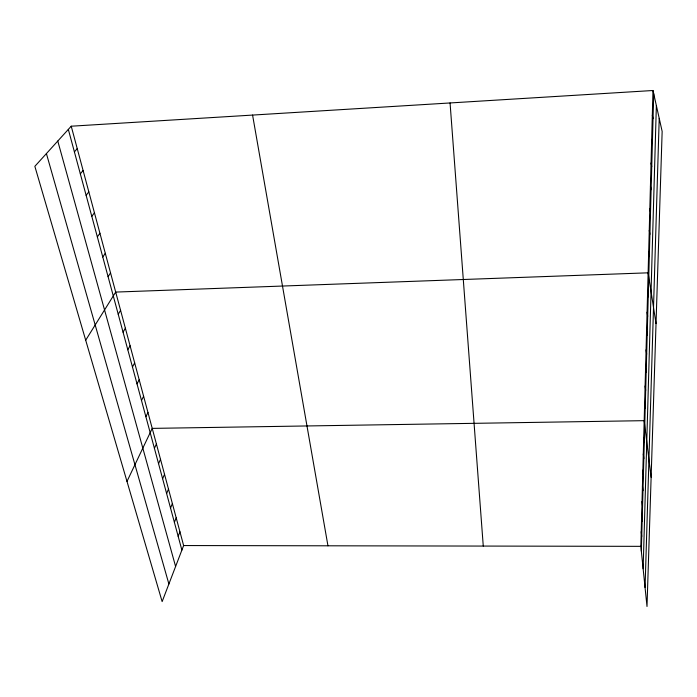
<?xml version="1.0" encoding="UTF-8"?>
<svg xmlns="http://www.w3.org/2000/svg" width="697" height="697" viewBox="0 0 697 697"><rect width="100%" height="100%" fill="white"/><g stroke="black" fill="none" stroke-linecap="round" stroke-linejoin="round"><path stroke-width="1.05" d="M652.984 90.505L662.15 131.428L647.008 606.495L640.839 546.343L652.984 90.505L71.233 126.209L34.85 166.33L162.14 601.616L183.625 545.551L71.233 126.209M641.336 551.196L653.716 93.746M643.139 568.761L656.365 105.578M645.065 587.545L659.223 118.368M178.171 536.324L179.948 531.811M174.389 522.314L176.193 517.827M170.538 508.043L172.377 503.591M166.618 493.52L168.5 489.094M162.619 478.726L164.536 474.335M158.559 463.653L160.51 459.306M154.412 448.302L156.407 443.989M126.993 481.409L152.225 428.385L644.185 420.666L651.129 477.306M145.882 416.719L147.964 412.476M141.5 400.461L143.617 396.271M137.021 383.89L139.191 379.752M132.465 366.997L134.669 362.902M127.812 349.763L130.069 345.721M123.064 332.181L125.373 328.2M118.22 314.242L120.581 310.322M85.696 340.197L115.693 292.078L648.132 272.823L656.025 323.608M108.087 276.683L110.544 272.884M102.773 257.001L105.291 253.281M97.345 236.902L99.924 233.251M91.804 216.349L94.435 212.785M86.132 195.343L88.833 191.858M80.329 173.867L83.1 170.469M74.396 151.894L77.236 148.592M183.625 545.551L640.839 546.343M46.411 153.584L168.892 583.999M57.781 141.047L175.6 566.495M68.332 129.407L181.882 550.09M652.331 115.266L653.037 118.629M651.686 139.417L652.383 142.902M651.059 162.993L651.739 166.583M650.44 186.003L651.12 189.697M649.839 208.473L650.51 212.271M252.575 115.075L327.956 545.803M649.255 230.419L649.909 234.305M648.689 251.87L649.325 255.843M647.6 292.714L648.219 296.844M647.077 312.178L647.687 316.377M646.572 331.223L647.173 335.492M646.075 349.868L646.668 354.198M645.588 368.121L646.171 372.512M645.108 385.999L645.683 390.442M644.647 403.511L645.213 408.006M643.74 437.481L644.289 442.072M643.296 453.956L643.836 458.6M642.869 470.109L643.401 474.788M642.442 485.948L642.974 490.671M642.033 501.483L642.547 506.24M641.623 516.721L642.137 521.513M641.231 531.672L641.728 536.498M450.062 102.956L483.265 546.065"/></g></svg>
